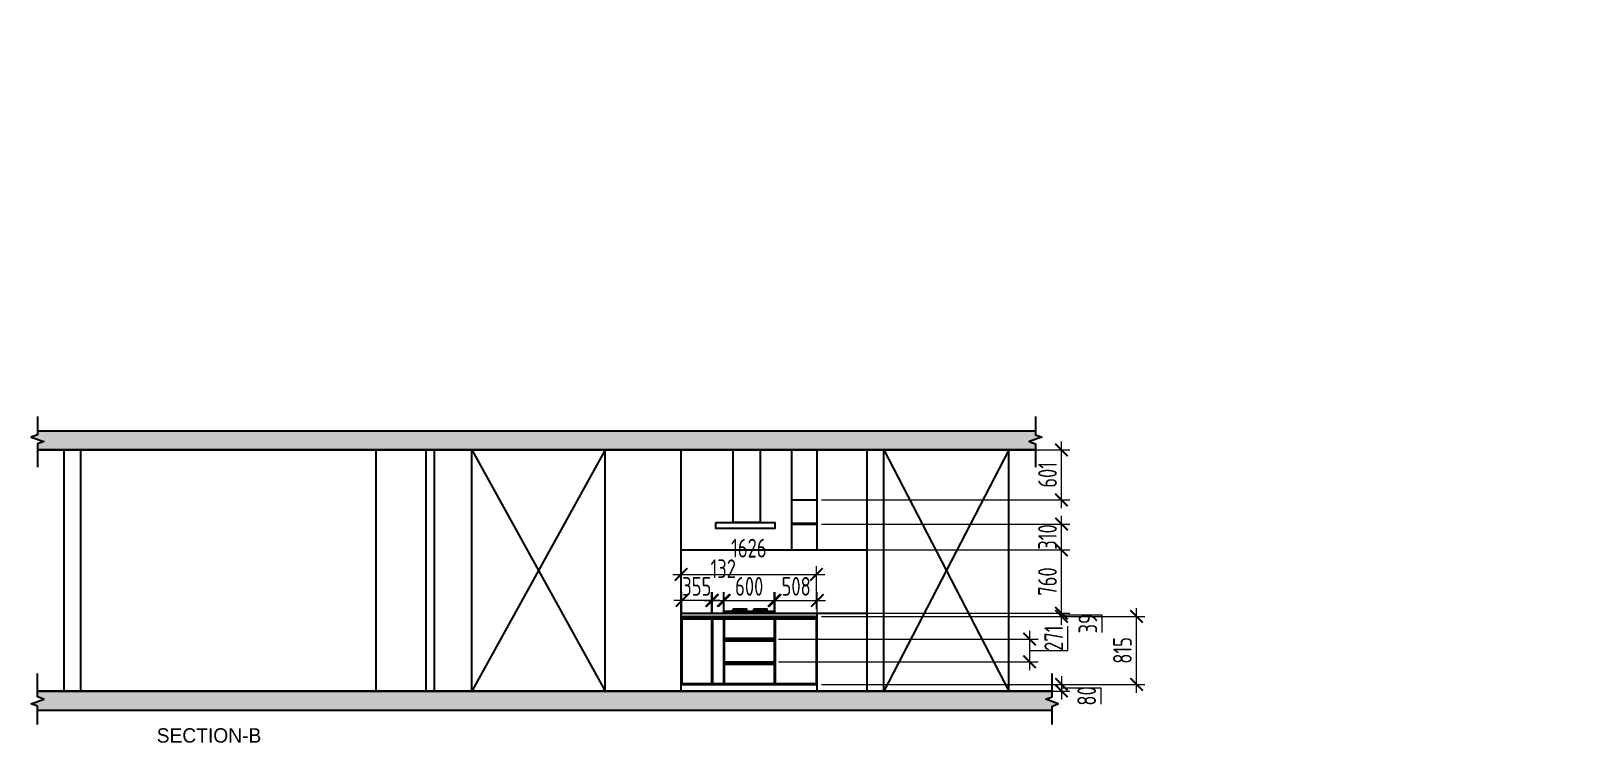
# Model space of a CAD drawing. Header units: millimetres. Extents: x -92307 to 258096, y -47434 to 112633.
# Drawn here: x -3952 to 14766, y -14931 to -6385 of the extents above; entities that cross this region are included whole.
import ezdxf

# ---------------------------------------------------------------- set-up
doc = ezdxf.new("R2010")
doc.units = ezdxf.units.MM
doc.header["$LTSCALE"] = 10
doc.header["$PDMODE"] = 35
doc.header["$PDSIZE"] = 500
doc.layers.add('DIMM-1', color=1, linetype='Continuous')
doc.styles.add('ISO', font='isocp2.shx', dxfattribs={"width": 0.8})
doc.dimstyles.new('A-DIM-100', dxfattribs={"dimscale": 100, "dimtxt": 2.25, "dimasz": 1.5, "dimexe": 1, "dimexo": 0.5, "dimgap": 0, "dimtad": 0, "dimdec": 0, "dimzin": 12, "dimdsep": 46, "dimtxsty": 'ISO', "dimblk": 'ARCHTICK', "dimcen": 1, "dimdle": 1, "dimclrd": 8, "dimclre": 8, "dimclrt": 256, "dimadec": 0, "dimazin": 3, "dimtfac": 1, "dimtdec": 0, "dimtmove": 1, "dimatfit": 2, "dimfxl": 1, "dimtvp": 0.75, "dimtolj": 1, "dimtzin": 12, "dimlwd": 18, "dimlwe": 18, "dimarcsym": 0})

# ---------------------------------------------------------------- blocks, each defined once
blk = doc.blocks.new('_ArchTick')
at = {"color": 0, "const_width": 0.15}
blk.add_lwpolyline([(-0.5, -0.5), (0.5, 0.5)], dxfattribs=at)
blk = doc.blocks.new('*D385')
at = {"color": 8, "lineweight": 18}
for p, q in [((5545, -12304), (8529, -12304)), ((8429, -12714), (8429, -12204)), ((5545, -12614), (8529, -12614))]:
    blk.add_line(p, q, dxfattribs=at)
at = {"layer": 'Defpoints', "color": 0}
for p in [(5495, -12304), (8429, -12304), (5495, -12614)]:
    blk.add_point(p, dxfattribs=at)
at = {"color": 8, "lineweight": 18, "xscale": 150, "yscale": 150, "zscale": 150}
for p, rotation in [((8429, -12304), 90), ((8429, -12614), 270)]:
    blk.add_blockref('_ArchTick', p, dxfattribs=dict(at, rotation=rotation))
at = {"insert": (8261, -12459), "char_height": 225, "attachment_point": 5, "rotation": 90, "style": 'ISO'}
blk.add_mtext('\\A1;310', dxfattribs=at)
blk = doc.blocks.new('*D386')
at = {"color": 8, "lineweight": 18}
for p, q in [((5545, -11413), (8529, -11413)), ((8429, -12114), (8429, -11313)), ((5545, -12014), (8529, -12014))]:
    blk.add_line(p, q, dxfattribs=at)
at = {"layer": 'Defpoints', "color": 0}
for p in [(5495, -11413), (8429, -11413), (5495, -12014)]:
    blk.add_point(p, dxfattribs=at)
at = {"color": 8, "lineweight": 18, "xscale": 150, "yscale": 150, "zscale": 150}
for p, rotation in [((8429, -11413), 90), ((8429, -12014), 270)]:
    blk.add_blockref('_ArchTick', p, dxfattribs=dict(at, rotation=rotation))
at = {"insert": (8261, -11713), "char_height": 225, "attachment_point": 5, "rotation": 90, "style": 'ISO'}
blk.add_mtext('\\A1;601', dxfattribs=at)
blk = doc.blocks.new('*D387')
at = {"color": 8, "lineweight": 18}
for p, q in [((8429, -14129), (8429, -14409)), ((5545, -14229), (8529, -14229)), ((5545, -14309), (8529, -14309)), ((8429, -14269), (8901, -14269)), ((8901, -14269), (8901, -14467))]:
    blk.add_line(p, q, dxfattribs=at)
at = {"layer": 'Defpoints', "color": 0}
for p in [(5495, -14229), (5495, -14309), (8429, -14309)]:
    blk.add_point(p, dxfattribs=at)
at = {"color": 8, "lineweight": 18, "xscale": 150, "yscale": 150, "zscale": 150}
for p, rotation in [((8429, -14229), 90), ((8429, -14309), 270)]:
    blk.add_blockref('_ArchTick', p, dxfattribs=dict(at, rotation=rotation))
at = {"insert": (8732, -14368), "char_height": 225, "attachment_point": 5, "rotation": 90, "style": 'ISO'}
blk.add_mtext('\\A1;80', dxfattribs=at)
blk = doc.blocks.new('*D388')
at = {"color": 8, "lineweight": 18}
for p, q in [((8429, -13513), (8429, -13274)), ((5545, -13374), (8529, -13374)), ((5545, -13413), (8529, -13413)), ((8429, -13394), (8915, -13395)), ((8915, -13395), (8915, -13606))]:
    blk.add_line(p, q, dxfattribs=at)
at = {"layer": 'Defpoints', "color": 0}
for p in [(5495, -13374), (5495, -13413), (8429, -13374)]:
    blk.add_point(p, dxfattribs=at)
at = {"color": 8, "lineweight": 18, "xscale": 150, "yscale": 150, "zscale": 150}
for p, rotation in [((8429, -13374), 90), ((8429, -13413), 270)]:
    blk.add_blockref('_ArchTick', p, dxfattribs=dict(at, rotation=rotation))
at = {"insert": (8746, -13501), "char_height": 225, "attachment_point": 5, "rotation": 90, "style": 'ISO'}
blk.add_mtext('\\A1;39', dxfattribs=at)
blk = doc.blocks.new('*D389')
at = {"color": 8, "lineweight": 18}
for p, q in [((5545, -13413), (9431, -13413)), ((9331, -14329), (9331, -13313)), ((5545, -14229), (9431, -14229))]:
    blk.add_line(p, q, dxfattribs=at)
at = {"layer": 'Defpoints', "color": 0}
for p in [(5495, -13413), (9331, -13413), (5495, -14229)]:
    blk.add_point(p, dxfattribs=at)
at = {"color": 8, "lineweight": 18, "xscale": 150, "yscale": 150, "zscale": 150}
for p, rotation in [((9331, -13413), 90), ((9331, -14229), 270)]:
    blk.add_blockref('_ArchTick', p, dxfattribs=dict(at, rotation=rotation))
at = {"insert": (9162, -13821), "char_height": 225, "attachment_point": 5, "rotation": 90, "style": 'ISO'}
blk.add_mtext('\\A1;815', dxfattribs=at)
blk = doc.blocks.new('*D390')
at = {"color": 8, "lineweight": 18}
for p, q in [((8047, -14057), (8047, -13585)), ((8505, -13821), (8505, -13529)), ((5027, -13685), (8147, -13685)), ((8047, -13821), (8505, -13821)), ((5027, -13957), (8147, -13957))]:
    blk.add_line(p, q, dxfattribs=at)
at = {"layer": 'Defpoints', "color": 0}
for p in [(4977, -13685), (8047, -13685), (4977, -13957)]:
    blk.add_point(p, dxfattribs=at)
at = {"color": 8, "lineweight": 18, "xscale": 150, "yscale": 150, "zscale": 150}
for p, rotation in [((8047, -13685), 90), ((8047, -13957), 270)]:
    blk.add_blockref('_ArchTick', p, dxfattribs=dict(at, rotation=rotation))
at = {"insert": (8336, -13675), "char_height": 225, "attachment_point": 5, "rotation": 90, "style": 'ISO'}
blk.add_mtext('\\A1;271', dxfattribs=at)
blk = doc.blocks.new('*D391')
at = {"color": 8, "lineweight": 18}
for p, q in [((8429, -13474), (8429, -12514)), ((5545, -12614), (8529, -12614)), ((5545, -13374), (8529, -13374))]:
    blk.add_line(p, q, dxfattribs=at)
at = {"layer": 'Defpoints', "color": 0}
for p in [(5495, -12614), (8429, -12614), (5495, -13374)]:
    blk.add_point(p, dxfattribs=at)
at = {"color": 8, "lineweight": 18, "xscale": 150, "yscale": 150, "zscale": 150}
for p, rotation in [((8429, -12614), 90), ((8429, -13374), 270)]:
    blk.add_blockref('_ArchTick', p, dxfattribs=dict(at, rotation=rotation))
at = {"insert": (8261, -12994), "char_height": 225, "attachment_point": 5, "rotation": 90, "style": 'ISO'}
blk.add_mtext('\\A1;760', dxfattribs=at)
blk = doc.blocks.new('*D392')
at = {"color": 8, "lineweight": 18}
for p, q in [((3759, -12909), (5585, -12909)), ((3859, -13324), (3859, -12809)), ((5485, -13324), (5485, -12809))]:
    blk.add_line(p, q, dxfattribs=at)
at = {"layer": 'Defpoints', "color": 0}
for p in [(5485, -12909), (3859, -13374), (5485, -13374)]:
    blk.add_point(p, dxfattribs=at)
at = {"color": 8, "lineweight": 18, "xscale": 150, "yscale": 150, "zscale": 150, "rotation": 180}
blk.add_blockref('_ArchTick', (3859, -12909), dxfattribs=at)
at = {"color": 8, "lineweight": 18, "xscale": 150, "yscale": 150, "zscale": 150}
blk.add_blockref('_ArchTick', (5485, -12909), dxfattribs=at)
at = {"insert": (4672, -12593), "char_height": 225, "attachment_point": 5, "style": 'ISO'}
blk.add_mtext('\\A1;1626', dxfattribs=at)
blk = doc.blocks.new('*D393')
at = {"color": 8, "lineweight": 18}
for p, q in [((4325, -13221), (3769, -13221)), ((3869, -13373), (3869, -13121)), ((4225, -13373), (4225, -13121))]:
    blk.add_line(p, q, dxfattribs=at)
at = {"layer": 'Defpoints', "color": 0}
for p in [(3869, -13221), (3869, -13423), (4225, -13423)]:
    blk.add_point(p, dxfattribs=at)
at = {"color": 8, "lineweight": 18, "xscale": 150, "yscale": 150, "zscale": 150, "rotation": 180}
blk.add_blockref('_ArchTick', (3869, -13221), dxfattribs=at)
at = {"color": 8, "lineweight": 18, "xscale": 150, "yscale": 150, "zscale": 150}
blk.add_blockref('_ArchTick', (4225, -13221), dxfattribs=at)
at = {"insert": (4047, -13052), "char_height": 225, "attachment_point": 5, "style": 'ISO'}
blk.add_mtext('\\A1;355', dxfattribs=at)
blk = doc.blocks.new('*D394')
at = {"color": 8, "lineweight": 18}
for p, q in [((4135, -13221), (4467, -13221)), ((4235, -13373), (4235, -13121)), ((4367, -13373), (4367, -13121))]:
    blk.add_line(p, q, dxfattribs=at)
at = {"layer": 'Defpoints', "color": 0}
for p in [(4367, -13221), (4235, -13423), (4367, -13423)]:
    blk.add_point(p, dxfattribs=at)
at = {"color": 8, "lineweight": 18, "xscale": 150, "yscale": 150, "zscale": 150, "rotation": 180}
blk.add_blockref('_ArchTick', (4235, -13221), dxfattribs=at)
at = {"color": 8, "lineweight": 18, "xscale": 150, "yscale": 150, "zscale": 150}
blk.add_blockref('_ArchTick', (4367, -13221), dxfattribs=at)
at = {"insert": (4365, -12840), "char_height": 225, "attachment_point": 5, "style": 'ISO'}
blk.add_mtext('\\A1;132', dxfattribs=at)
blk = doc.blocks.new('*D395')
at = {"color": 8, "lineweight": 18}
for p, q in [((4277, -13221), (5077, -13221)), ((4377, -13373), (4377, -13121)), ((4977, -13373), (4977, -13121))]:
    blk.add_line(p, q, dxfattribs=at)
at = {"layer": 'Defpoints', "color": 0}
for p in [(4977, -13221), (4377, -13423), (4977, -13423)]:
    blk.add_point(p, dxfattribs=at)
at = {"color": 8, "lineweight": 18, "xscale": 150, "yscale": 150, "zscale": 150, "rotation": 180}
blk.add_blockref('_ArchTick', (4377, -13221), dxfattribs=at)
at = {"color": 8, "lineweight": 18, "xscale": 150, "yscale": 150, "zscale": 150}
blk.add_blockref('_ArchTick', (4977, -13221), dxfattribs=at)
at = {"insert": (4677, -13052), "char_height": 225, "attachment_point": 5, "style": 'ISO'}
blk.add_mtext('\\A1;600', dxfattribs=at)
blk = doc.blocks.new('*D396')
at = {"color": 8, "lineweight": 18}
for p, q in [((4887, -13221), (5595, -13221)), ((4987, -13373), (4987, -13121)), ((5495, -13363), (5495, -13121))]:
    blk.add_line(p, q, dxfattribs=at)
at = {"layer": 'Defpoints', "color": 0}
for p in [(5495, -13221), (4987, -13423), (5495, -13413)]:
    blk.add_point(p, dxfattribs=at)
at = {"color": 8, "lineweight": 18, "xscale": 150, "yscale": 150, "zscale": 150, "rotation": 180}
blk.add_blockref('_ArchTick', (4987, -13221), dxfattribs=at)
at = {"color": 8, "lineweight": 18, "xscale": 150, "yscale": 150, "zscale": 150}
blk.add_blockref('_ArchTick', (5495, -13221), dxfattribs=at)
at = {"insert": (5241, -13052), "char_height": 225, "attachment_point": 5, "style": 'ISO'}
blk.add_mtext('\\A1;508', dxfattribs=at)

msp = doc.modelspace()

# ---------------------------------------------------------------- hatches: boundary and pattern name
h = msp.add_hatch()
h.set_pattern_fill('AR-RROOF', color=256, style=0)
h.set_pattern_definition([(0, (6010.254, 0), (55.88, 25.4), [381, -50.8, 127, -25.4]), (0, (6044.036, 12.7), (-25.4, 33.782), [76.2, -8.382, 152.4, -19.05]), (0, (6022.954, 21.59), (132.08, 17.018), [203.2, -35.56, 101.6, -25.4])])
h.paths.add_polyline_path([(5494.7, -13374.1), (3859.1, -13374.1), (3859.1, -13413.4), (5494.7, -13413.4)])
h.paths.add_polyline_path([(255118.5, -6385), (253468.5, -6385), (253468.5, -6423), (255118.5, -6423)])
h = msp.add_hatch()
h.set_pattern_fill('AR-CONC', color=256, scale=3, style=0)
h.set_pattern_definition([(50, (6010.25, 0), (546.554, -47.817), [57.15, -628.65]), (355, (6010.25, 0), (-105.728, 573.17), [45.72, -502.92]), (100.451, (6055.8, -4), (440.828, 525.35), [48.57, -534.27]), (46.184, (6010.25, 152.4), (813.237, -126.127), [85.725, -942.975]), (96.6356, (6078, 141.9), (712.213, 742.277), [72.855, -801.405]), (351.184, (6010.25, 152.4), (712.214, 742.275), [68.58, -754.38]), (21, (6086.45, 114.3), (454.845, -306.797), [57.15, -628.65]), (326, (6086.45, 114.3), (185.406, 552.564), [45.72, -502.92]), (71.4514, (6124.36, 88.73), (640.25, 245.769), [48.57, -534.27]), (37.5, (6010.25, 0), (9.2658, 253.6651), [0, -496.824, 0, -510.54, 0, -504.825]), (7.5, (6010.25, 0), (200.459, 300.5417), [0, -291.084, 0, -485.394, 0, -192.405]), (327.5, (5840.33, 0), (406.7718, -17.1862), [0, -190.5, 0, -594.36, 0, -788.67]), (317.5, (5764.13, 0), (444.3875, 76.2795), [0, -247.65, 0, -394.716, 0, -560.07])])
h.paths.add_polyline_path([(8115.5, -11412.8), (8115.5, -11341.6), (8039.7, -11314), (8191.3, -11258.8), (8115.5, -11231.2), (8115.5, -11184.2), (-3876, -11184.2), (-3876, -11231.2), (-3951.8, -11258.8), (-3800.2, -11314), (-3876, -11341.6), (-3876, -11412.8)])
h.paths.add_polyline_path([(8315.5, -14537), (8315.5, -14490.4), (8391.3, -14462.8), (8239.7, -14407.6), (8315.5, -14380), (8315.5, -14308.8), (-3876, -14308.8), (-3876, -14380), (-3800.2, -14407.6), (-3951.8, -14462.8), (-3876, -14490.4), (-3876, -14537)])

# ---------------------------------------------------------------- linework, layer by layer
for p, q in [((-3876, -11184.2), (8115.5, -11184.2)), ((-3876, -11412.8), (8115.5, -11412.8)), ((8115.5, -11412.8), (-3876, -11412.8)), ((-3555.3, -14308.8), (-3555.3, -11412.8)), ((-3355.3, -14308.8), (-3355.3, -11412.8)), ((194.7, -14308.8), (194.7, -11412.8)), ((794.7, -14308.8), (794.7, -11412.8)), ((894.7, -14308.8), (894.7, -11412.8)), ((1344.7, -14308.8), (1344.7, -11412.8)), ((1344.7, -11412.8), (2944.7, -14308.8)), ((2944.7, -11412.8), (1344.7, -14308.8)), ((2944.7, -14308.8), (2944.7, -11412.8)), ((3859.1, -14308.8), (3859.1, -11412.8)), ((5190.7, -12614.1), (5190.7, -11412.8)), ((5494.7, -12614.1), (5494.7, -11412.8)), ((6094.7, -14308.8), (6094.7, -11412.8)), ((6294.7, -14308.8), (6294.7, -11412.8)), ((6294.7, -11412.8), (7794.7, -14308.8)), ((7794.7, -11412.8), (6294.7, -14308.8)), ((7794.7, -14308.8), (7794.7, -11412.8)), ((5190.7, -12014.1), (5494.7, -12014.1)), ((5190.7, -12294.2), (5494.7, -12294.2)), ((5190.7, -12304.2), (5494.7, -12304.2)), ((3859.1, -12614.1), (6094.7, -12614.1)), ((5190.7, -12614.1), (6094.7, -12614.1)), ((3859.1, -13374.1), (6094.7, -13374.1)), ((3859.1, -13413.4), (5494.7, -13413.4)), ((3869.1, -14218.8), (3869.1, -13423.4)), ((3869.1, -13423.4), (4224.5, -13423.4)), ((3869.1, -13443.4), (4224.5, -13443.4)), ((4224.5, -13423.4), (4224.5, -14218.8)), ((4234.5, -13423.4), (4366.9, -13423.4)), ((4234.5, -13423.4), (4234.5, -14218.8)), ((4234.5, -13443.4), (4366.9, -13443.4)), ((4366.9, -13423.4), (4366.9, -14218.8)), ((4376.9, -13423.4), (4976.9, -13423.4)), ((4376.9, -13423.4), (4376.9, -13956.8)), ((4376.9, -13443.4), (4976.9, -13443.4)), ((4377.7, -13374.1), (4377.7, -13351.1)), ((4976.9, -13374.1), (4976.9, -13351.9)), ((4976.9, -13423.4), (4976.9, -13956.8)), ((4986.9, -13423.4), (5484.7, -13423.4)), ((4986.9, -13423.4), (4986.9, -14218.8)), ((4986.9, -13443.4), (5484.7, -13443.4)), ((5484.7, -14218.8), (5484.7, -13423.4)), ((5494.7, -14308.8), (5494.7, -13374.1)), ((4376.9, -13675.4), (4976.9, -13675.4)), ((4376.9, -13685.4), (4976.9, -13685.4)), ((4376.9, -13705.4), (4976.9, -13705.4)), ((4376.9, -13956.8), (4976.9, -13956.8)), ((4376.9, -13966.8), (4976.9, -13966.8)), ((4376.9, -13966.8), (4376.9, -14218.8)), ((4376.9, -13986.8), (4976.9, -13986.8)), ((4976.9, -13966.8), (4976.9, -14218.8)), ((3869.1, -14218.8), (4224.5, -14218.8)), ((4234.5, -14218.8), (4366.9, -14218.8)), ((4376.9, -14218.8), (4976.9, -14218.8)), ((4986.9, -14218.8), (5484.7, -14218.8)), ((-3876, -14308.8), (8315.5, -14308.8)), ((8315.5, -14308.8), (-3876, -14308.8)), ((3859.1, -14228.8), (5494.7, -14228.8)), ((-3876, -14537), (8315.5, -14537)), ((-3876, -14537.9), (8315.5, -14537.9)), ((-3876, -14538.8), (8315.5, -14538.8)), ((-3876, -14540.1), (8315.5, -14540.1)), ((-3355.3, -14540.1), (-3355.3, -14537)), ((194.7, -14540.1), (194.7, -14537)), ((794.7, -14540.1), (794.7, -14537)), ((894.7, -14540.1), (894.7, -14537)), ((1344.7, -14540.1), (1344.7, -14537))]:
    msp.add_line(p, q)
at = {"linetype": 'Continuous'}
for points in [[(-3876, -11010.5), (-3876, -11231.2), (-3951.8, -11258.8), (-3800.2, -11314), (-3876, -11341.6), (-3876, -11622.3)], [(8115.5, -11010.5), (8115.5, -11231.2), (8191.3, -11258.8), (8039.7, -11314), (8115.5, -11341.6), (8115.5, -11622.3)], [(-3876, -14711.2), (-3876, -14490.4), (-3951.8, -14462.8), (-3800.2, -14407.6), (-3876, -14380), (-3876, -14099.4)], [(8315.5, -14711.2), (8315.5, -14490.4), (8391.3, -14462.8), (8239.7, -14407.6), (8315.5, -14380), (8315.5, -14099.4)]]:
    msp.add_lwpolyline(points, dxfattribs=at)
for points in [[(4482.7, -11412.8), (4806.4, -11412.8), (4806.4, -12283.6), (4482.7, -12283.6)], [(4276.1, -12283.6), (4984.1, -12283.6), (4984.1, -12358.7), (4276.1, -12358.7)], [(4377.7, -13351.1), (4976.9, -13351.1), (4976.9, -13374.1), (4377.7, -13374.1)], [(4457.5, -13351.1), (4604.1, -13351.1), (4604.1, -13351.1), (4457.5, -13351.1)], [(4484.1, -13320.9), (4642.4, -13320.9), (4642.4, -13351.2), (4484.1, -13351.2)], [(4488.2, -13351.1), (4610.9, -13351.1), (4610.9, -13351.1), (4488.2, -13351.1)], [(4731.4, -13320.3), (4889.7, -13320.3), (4889.7, -13350.6), (4731.4, -13350.6)]]:
    msp.add_lwpolyline(points, close=True)

# ---------------------------------------------------------------- texts
at = {"layer": 'DIMM-1'}
msp.add_text('SECTION-B', height=172.62, dxfattribs=at).set_placement((-2443.1, -14928.4))

# ---------------------------------------------------------------- dimensions: what is measured, and where the dimension line sits
for base, p1, p2, picture, middle in [((8429.3, -11412.8), (5494.7, -12014.1), (5494.7, -11412.8), '*D386', (8260.6, -11713.5)), ((8429.3, -12304.2), (5494.7, -12614.1), (5494.7, -12304.2), '*D385', (8260.6, -12459.2)), ((8429.3, -12614.1), (5494.7, -13374.1), (5494.7, -12614.1), '*D391', (8260.6, -12994.1)), ((9331, -13413.4), (5494.7, -14228.8), (5494.7, -13413.4), '*D389', (9162.3, -13821.1))]:
    dim = msp.add_linear_dim(base=base, p1=p1, p2=p2, angle=90, dimstyle='A-DIM-100', override={"dimfxl": 0.18})
    dim.commit()
    dim.dimension.update_dxf_attribs({"geometry": picture, "text_midpoint": middle})
dim = msp.add_linear_dim(base=(5484.7, -12909), p1=(3859.1, -13374.1), p2=(5484.7, -13374.1), dimstyle='A-DIM-100', override={"dimfxl": 0.18})
dim.commit()
dim.dimension.update_dxf_attribs({"geometry": '*D392', "text_midpoint": (4671.9, -12761.5), "dimtype": 160})
for base, p1, p2, picture, middle in [((4366.9, -13221.1), (4234.5, -13423.4), (4366.9, -13423.4), '*D394', (4364.5, -12839.8)), ((3869.1, -13221.1), (4224.5, -13423.4), (3869.1, -13423.4), '*D393', (4046.8, -13052.3)), ((4976.9, -13221.1), (4376.9, -13423.4), (4976.9, -13423.4), '*D395', (4676.9, -13052.3)), ((5494.7, -13221.1), (4986.9, -13423.4), (5494.7, -13413.4), '*D396', (5240.8, -13052.3))]:
    dim = msp.add_linear_dim(base=base, p1=p1, p2=p2, dimstyle='A-DIM-100', override={"dimfxl": 0.18})
    dim.commit()
    dim.dimension.update_dxf_attribs({"geometry": picture, "text_midpoint": middle})
for base, p1, p2, picture, middle in [((8429.3, -13374.1), (5494.7, -13413.4), (5494.7, -13374.1), '*D388', (8914.9, -13395.3)), ((8046.6, -13685.4), (4976.9, -13956.8), (4976.9, -13685.4), '*D390', (8504.8, -13821.1)), ((8429.3, -14308.8), (5494.7, -14228.8), (5494.7, -14308.8), '*D387', (8901, -14269))]:
    dim = msp.add_linear_dim(base=base, p1=p1, p2=p2, angle=90, dimstyle='A-DIM-100', override={"dimfxl": 0.18})
    dim.commit()
    dim.dimension.update_dxf_attribs({"geometry": picture, "text_midpoint": middle, "dimtype": 160})

doc.saveas('drawing.dxf')
